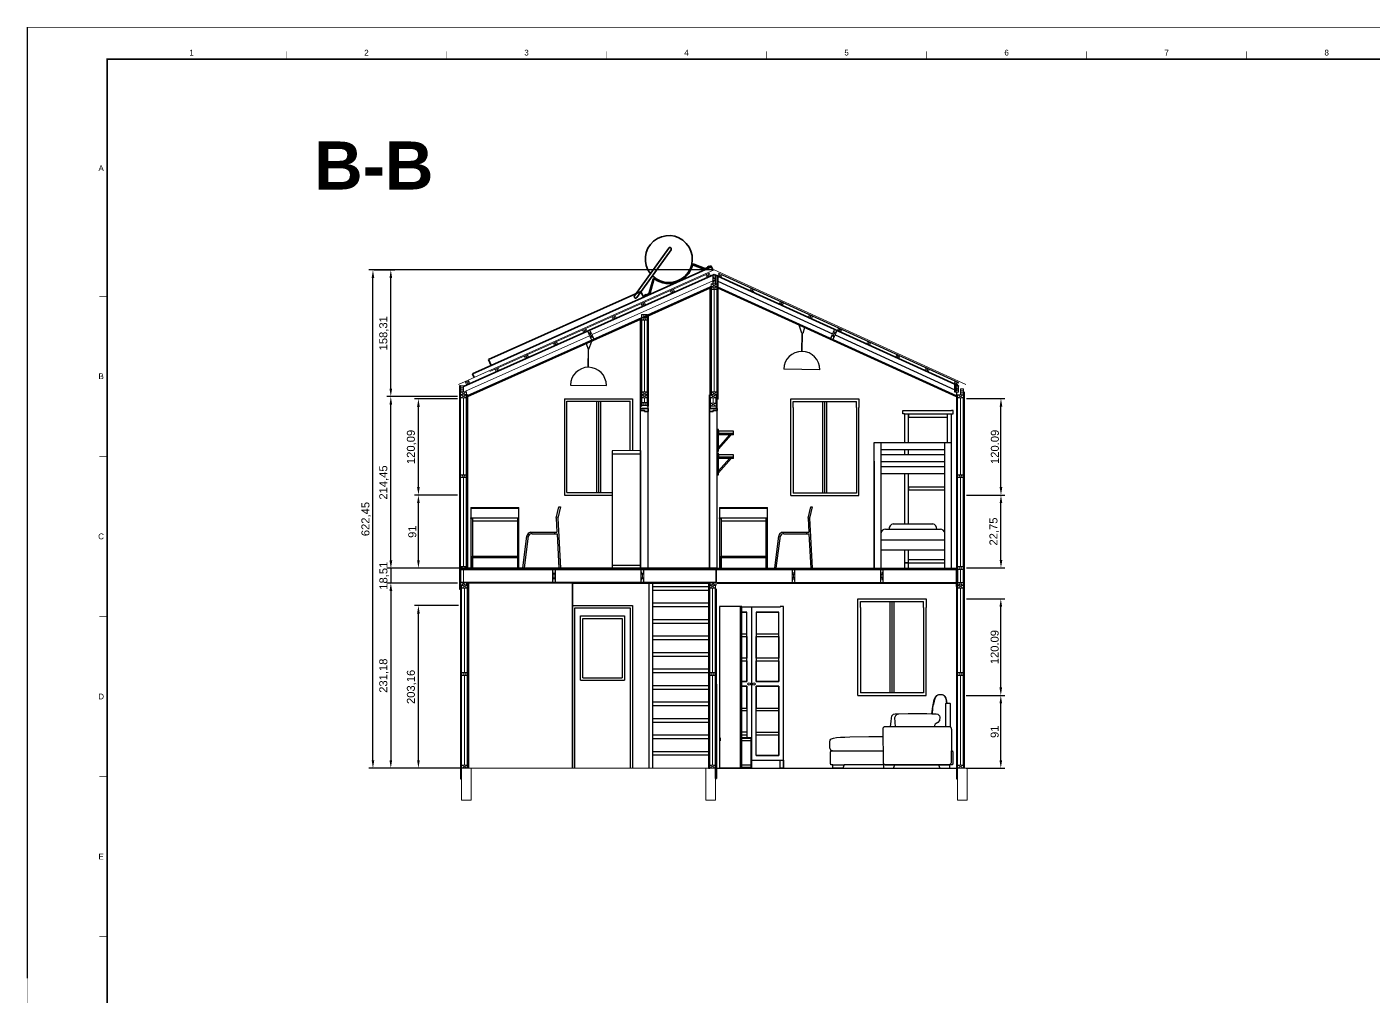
# Paper-space layout 'A000' of a CAD drawing. Header units: millimetres. Extents: x 0 to 841, y 0 to 594.
# Drawn here: x -0.1 to 420.5, y 291.5 to 594.1 of the extents above; entities that cross this region are included whole.
import ezdxf
from ezdxf.enums import TextEntityAlignment as Align

# ---------------------------------------------------------------- set-up
doc = ezdxf.new("R2010")
doc.units = ezdxf.units.MM
doc.header["$MEASUREMENT"] = 0
doc.layers.get('DEFPOINTS').update_dxf_attribs({"color": 210})
for name, color, linetype, lineweight in [('A-ANNO-SYMB', 3, 'Continuous', 18), ('A-DETL-MCUT', 4, 'Continuous', 25), ('A-ELEV-IDEN', 3, 'Continuous', 18), ('A-ELEV-MBE1', 7, 'Continuous', 35), ('A-ELEV-MBE2', 4, 'Continuous', 25), ('A-SECT-MCUT', 7, 'Continuous', 35), ('A-WALL-PATT', 8, 'Continuous', 18), ('A-WALL-STUD', 3, 'Continuous', 18)]:
    doc.layers.add(name, color=color, linetype=linetype, lineweight=lineweight)
doc.layers.add('ANG010029 Angely Ludres Meridienne Object by Polantis 2012-T1', color=7, linetype='Continuous', true_color=0xf0dfcc)
doc.layers.add('ANG010029 Angely Ludres Meridienne Object by Polantis 2012-T2', color=7, linetype='Continuous', true_color=0x3b2222)
doc.layers.add('G-ANNO-NPLT', color=210, linetype='Continuous', plot=False)
doc.layers.add('G-ANNO-TEXT', color=3, linetype='Continuous')
doc.layers.add('G-ANNO-TTLB', color=3, linetype='Continuous')
doc.styles.add('ARIAL', font='arial.ttf')
doc.styles.add('ARIAL-BOLD', font='arialbd.ttf')
doc.styles.get("Standard").update_dxf_attribs({"font": 'arial.ttf'})
doc.dimstyles.new('ISO-25', dxfattribs={"dimtxt": 2.5, "dimasz": 2.5, "dimexe": 1.25, "dimexo": 0.625, "dimtad": 1, "dimtxsty": 'Standard', "dimcen": 2.5, "dimadec": 0, "dimazin": 0, "dimtfac": 1, "dimtmove": 0, "dimatfit": 3, "dimfxl": 1, "dimarcsym": 0})

# ---------------------------------------------------------------- blocks, each defined once
blk = doc.blocks.new('A1_GRID_LAYOUT')
at = {"layer": 'G-ANNO-NPLT', "const_width": 0.18}
for points in [[(841, 594), (0, 594)], [(0, 0), (0, 594)]]:
    blk.add_lwpolyline(points, dxfattribs=at)
at = {"layer": 'G-ANNO-TTLB', "const_width": 0.18, "flags": 128}
for points in [[(81, 586.5), (81, 584)], [(131, 586.5), (131, 584)], [(181, 586.5), (181, 584)], [(231, 586.5), (231, 584)], [(281, 586.5), (281, 584)], [(331, 586.5), (331, 584)], [(381, 586.5), (381, 584)], [(0, 578.5), (0, 576)], [(25, 510), (22.5, 510)], [(25, 460), (22.5, 460)], [(25, 410), (22.5, 410)], [(25, 360), (22.5, 360)], [(25, 310), (22.5, 310)]]:
    blk.add_lwpolyline(points, dxfattribs=at)
at = {"layer": 'G-ANNO-TTLB', "const_width": 0.5, "flags": 128}
blk.add_lwpolyline([(25, 584), (25, 10), (831, 10), (831, 584)], close=True, dxfattribs=at)
at = {"layer": 'G-ANNO-TEXT', "style": 'ARIAL'}
for s, p in [('1', (51.35, 586.07)), ('2', (106, 586.07)), ('3', (156, 586.07)), ('4', (206, 586.07)), ('5', (256, 586.07)), ('6', (306, 586.07)), ('7', (356, 586.07)), ('8', (406, 586.07)), ('A', (23.09, 549.98)), ('B', (23.09, 485)), ('C', (23.09, 435)), ('D', (23.09, 385)), ('E', (23.09, 335))]:
    blk.add_text(s, height=1.8, dxfattribs=at).set_placement(p, align=Align.MIDDLE_CENTER)
blk = doc.blocks.new('*D109')
at = {"color": 0, "lineweight": -2, "transparency": 16777216}
for p, q in [((214, 518.21), (106.77, 518.21)), ((108.02, 365.1), (108.02, 515.71)), ((137.25, 362.6), (106.77, 362.6))]:
    blk.add_line(p, q, dxfattribs=at)
at = {"color": 0, "transparency": 16777216}
for points in [[(107.61, 515.71), (108.44, 515.71), (108.02, 518.21)], [(107.61, 365.1), (108.44, 365.1), (108.02, 362.6)]]:
    blk.add_solid(points, dxfattribs=at)
at = {"layer": 'DEFPOINTS', "color": 0, "transparency": 16777216}
for p in [(108.02, 518.21), (214.62, 518.21), (137.87, 362.6)]:
    blk.add_point(p, dxfattribs=at)
at = {"color": 0, "transparency": 16777216, "insert": (105.9, 440.41), "char_height": 2.5, "attachment_point": 5, "rotation": 90}
blk.add_mtext('622,45', dxfattribs=at)
blk = doc.blocks.new('*D88')
at = {"color": 0, "lineweight": -2, "transparency": 16777216}
for p, q in [((113.64, 427.53), (113.64, 430.03)), ((134.47, 425.03), (112.39, 425.03)), ((113.64, 425.03), (113.64, 420.4)), ((134.47, 420.4), (112.39, 420.4)), ((113.64, 417.9), (113.64, 415.4))]:
    blk.add_line(p, q, dxfattribs=at)
at = {"color": 0, "transparency": 16777216}
for points in [[(113.23, 427.53), (114.06, 427.53), (113.64, 425.03)], [(113.23, 417.9), (114.06, 417.9), (113.64, 420.4)]]:
    blk.add_solid(points, dxfattribs=at)
at = {"layer": 'DEFPOINTS', "color": 0, "transparency": 16777216}
for p in [(135.1, 425.03), (113.64, 420.4), (135.1, 420.4)]:
    blk.add_point(p, dxfattribs=at)
at = {"color": 0, "transparency": 16777216, "insert": (111.52, 422.71), "char_height": 2.5, "attachment_point": 5, "rotation": 90}
blk.add_mtext('18,51', dxfattribs=at)
blk = doc.blocks.new('*D89')
at = {"color": 0, "lineweight": -2, "transparency": 16777216}
for p, q in [((134.47, 420.4), (112.35, 420.4)), ((113.6, 417.9), (113.6, 365.1)), ((137.25, 362.6), (112.35, 362.6))]:
    blk.add_line(p, q, dxfattribs=at)
at = {"color": 0, "transparency": 16777216}
for points in [[(113.19, 417.9), (114.02, 417.9), (113.6, 420.4)], [(113.19, 365.1), (114.02, 365.1), (113.6, 362.6)]]:
    blk.add_solid(points, dxfattribs=at)
at = {"layer": 'DEFPOINTS', "color": 0, "transparency": 16777216}
for p in [(135.1, 420.4), (113.6, 362.6), (137.87, 362.6)]:
    blk.add_point(p, dxfattribs=at)
at = {"color": 0, "transparency": 16777216, "insert": (111.48, 391.5), "char_height": 2.5, "attachment_point": 5, "rotation": 90}
blk.add_mtext('231,18', dxfattribs=at)
blk = doc.blocks.new('*D90')
at = {"color": 0, "lineweight": -2, "transparency": 16777216}
for p, q in [((134.47, 478.64), (112.35, 478.64)), ((113.6, 427.53), (113.6, 476.14)), ((134.47, 425.03), (112.35, 425.03))]:
    blk.add_line(p, q, dxfattribs=at)
at = {"color": 0, "transparency": 16777216}
for points in [[(113.19, 476.14), (114.02, 476.14), (113.6, 478.64)], [(113.19, 427.53), (114.02, 427.53), (113.6, 425.03)]]:
    blk.add_solid(points, dxfattribs=at)
at = {"layer": 'DEFPOINTS', "color": 0, "transparency": 16777216}
for p in [(113.6, 478.64), (135.1, 478.64), (135.1, 425.03)]:
    blk.add_point(p, dxfattribs=at)
at = {"color": 0, "transparency": 16777216, "insert": (111.48, 451.83), "char_height": 2.5, "attachment_point": 5, "rotation": 90}
blk.add_mtext('214,45', dxfattribs=at)
blk = doc.blocks.new('*D91')
at = {"color": 0, "lineweight": -2, "transparency": 16777216}
for p, q in [((108.34, 518.21), (114.85, 518.21)), ((113.6, 481.14), (113.6, 515.71)), ((134.47, 478.64), (112.35, 478.64))]:
    blk.add_line(p, q, dxfattribs=at)
at = {"color": 0, "transparency": 16777216}
for points in [[(113.19, 515.71), (114.02, 515.71), (113.6, 518.21)], [(113.19, 481.14), (114.02, 481.14), (113.6, 478.64)]]:
    blk.add_solid(points, dxfattribs=at)
at = {"layer": 'DEFPOINTS', "color": 0, "transparency": 16777216}
for p in [(107.71, 518.21), (113.6, 518.21), (135.1, 478.64)]:
    blk.add_point(p, dxfattribs=at)
at = {"color": 0, "transparency": 16777216, "insert": (111.48, 498.43), "char_height": 2.5, "attachment_point": 5, "rotation": 90}
blk.add_mtext('158,31', dxfattribs=at)
blk = doc.blocks.new('*D110')
at = {"color": 0, "lineweight": -2, "transparency": 16777216}
for p, q in [((134.77, 413.39), (120.98, 413.39)), ((122.23, 365.1), (122.23, 410.89)), ((137.25, 362.6), (120.98, 362.6))]:
    blk.add_line(p, q, dxfattribs=at)
at = {"color": 0, "transparency": 16777216}
for points in [[(121.81, 410.89), (122.64, 410.89), (122.23, 413.39)], [(121.81, 365.1), (122.64, 365.1), (122.23, 362.6)]]:
    blk.add_solid(points, dxfattribs=at)
at = {"layer": 'DEFPOINTS', "color": 0, "transparency": 16777216}
for p in [(122.23, 413.39), (135.4, 413.39), (137.87, 362.6)]:
    blk.add_point(p, dxfattribs=at)
at = {"color": 0, "transparency": 16777216, "insert": (120.1, 388), "char_height": 2.5, "attachment_point": 5, "rotation": 90}
blk.add_mtext('203,16', dxfattribs=at)
blk = doc.blocks.new('*D92')
at = {"color": 0, "lineweight": -2, "transparency": 16777216}
for p, q in [((134.47, 477.94), (120.98, 477.94)), ((122.23, 450.42), (122.23, 475.44)), ((134.47, 447.92), (120.98, 447.92))]:
    blk.add_line(p, q, dxfattribs=at)
at = {"color": 0, "transparency": 16777216}
for points in [[(121.81, 475.44), (122.64, 475.44), (122.23, 477.94)], [(121.81, 450.42), (122.64, 450.42), (122.23, 447.92)]]:
    blk.add_solid(points, dxfattribs=at)
at = {"layer": 'DEFPOINTS', "color": 0, "transparency": 16777216}
for p in [(122.23, 477.94), (135.1, 477.94), (135.1, 447.92)]:
    blk.add_point(p, dxfattribs=at)
at = {"color": 0, "transparency": 16777216, "insert": (120.1, 462.93), "char_height": 2.5, "attachment_point": 5, "rotation": 90}
blk.add_mtext('120,09', dxfattribs=at)
blk = doc.blocks.new('*D93')
at = {"color": 0, "lineweight": -2, "transparency": 16777216}
for p, q in [((134.47, 447.92), (120.98, 447.92)), ((122.23, 427.53), (122.23, 445.42)), ((136.95, 425.03), (120.98, 425.03))]:
    blk.add_line(p, q, dxfattribs=at)
at = {"color": 0, "transparency": 16777216}
for points in [[(121.81, 445.42), (122.64, 445.42), (122.23, 447.92)], [(121.81, 427.53), (122.64, 427.53), (122.23, 425.03)]]:
    blk.add_solid(points, dxfattribs=at)
at = {"layer": 'DEFPOINTS', "color": 0, "transparency": 16777216}
for p in [(122.23, 447.92), (135.1, 447.92), (137.57, 425.03)]:
    blk.add_point(p, dxfattribs=at)
at = {"color": 0, "transparency": 16777216, "insert": (120.32, 436.47), "char_height": 2.5, "attachment_point": 5, "rotation": 90}
blk.add_mtext('91', dxfattribs=at)
blk = doc.blocks.new('*D94')
at = {"color": 0, "lineweight": -2, "transparency": 16777216}
for p, q in [((293.38, 385.35), (305.44, 385.35)), ((304.19, 365.1), (304.19, 382.85)), ((293.38, 362.6), (305.44, 362.6))]:
    blk.add_line(p, q, dxfattribs=at)
at = {"color": 0, "transparency": 16777216}
for points in [[(303.77, 382.85), (304.6, 382.85), (304.19, 385.35)], [(303.77, 365.1), (304.6, 365.1), (304.19, 362.6)]]:
    blk.add_solid(points, dxfattribs=at)
at = {"layer": 'DEFPOINTS', "color": 0, "transparency": 16777216}
for p in [(292.76, 385.35), (304.19, 385.35), (292.76, 362.6)]:
    blk.add_point(p, dxfattribs=at)
at = {"color": 0, "transparency": 16777216, "insert": (302.28, 373.98), "char_height": 2.5, "attachment_point": 5, "rotation": 90}
blk.add_mtext('91', dxfattribs=at)
blk = doc.blocks.new('*D95')
at = {"color": 0, "lineweight": -2, "transparency": 16777216}
for p, q in [((293.44, 415.5), (305.44, 415.5)), ((304.19, 387.85), (304.19, 413)), ((293.38, 385.35), (305.44, 385.35))]:
    blk.add_line(p, q, dxfattribs=at)
at = {"color": 0, "transparency": 16777216}
for points in [[(303.77, 413), (304.6, 413), (304.19, 415.5)], [(303.77, 387.85), (304.6, 387.85), (304.19, 385.35)]]:
    blk.add_solid(points, dxfattribs=at)
at = {"layer": 'DEFPOINTS', "color": 0, "transparency": 16777216}
for p in [(292.82, 415.5), (304.19, 415.5), (292.76, 385.35)]:
    blk.add_point(p, dxfattribs=at)
at = {"color": 0, "transparency": 16777216, "insert": (302.28, 400.42), "char_height": 2.5, "attachment_point": 5, "rotation": 90}
blk.add_mtext('120.09', dxfattribs=at)
blk = doc.blocks.new('*D96')
at = {"color": 0, "lineweight": -2, "transparency": 16777216}
for p, q in [((293.44, 447.88), (305.49, 447.88)), ((304.24, 427.63), (304.24, 445.38)), ((293.44, 425.13), (305.49, 425.13))]:
    blk.add_line(p, q, dxfattribs=at)
at = {"color": 0, "transparency": 16777216}
for points in [[(303.83, 445.38), (304.66, 445.38), (304.24, 447.88)], [(303.83, 427.63), (304.66, 427.63), (304.24, 425.13)]]:
    blk.add_solid(points, dxfattribs=at)
at = {"layer": 'DEFPOINTS', "color": 0, "transparency": 16777216}
for p in [(292.82, 447.88), (304.24, 447.88), (292.82, 425.13)]:
    blk.add_point(p, dxfattribs=at)
at = {"color": 0, "transparency": 16777216, "insert": (302.12, 436.51), "char_height": 2.5, "attachment_point": 5, "rotation": 90}
blk.add_mtext('22,75', dxfattribs=at)
blk = doc.blocks.new('*D97')
at = {"color": 0, "lineweight": -2, "transparency": 16777216}
for p, q in [((293.5, 478.03), (305.49, 478.03)), ((304.24, 450.38), (304.24, 475.53)), ((293.44, 447.88), (305.49, 447.88))]:
    blk.add_line(p, q, dxfattribs=at)
at = {"color": 0, "transparency": 16777216}
for points in [[(303.83, 475.53), (304.66, 475.53), (304.24, 478.03)], [(303.83, 450.38), (304.66, 450.38), (304.24, 447.88)]]:
    blk.add_solid(points, dxfattribs=at)
at = {"layer": 'DEFPOINTS', "color": 0, "transparency": 16777216}
for p in [(292.87, 478.03), (304.24, 478.03), (292.82, 447.88)]:
    blk.add_point(p, dxfattribs=at)
at = {"color": 0, "transparency": 16777216, "insert": (302.34, 462.95), "char_height": 2.5, "attachment_point": 5, "rotation": 90}
blk.add_mtext('120.09', dxfattribs=at)

psp = doc.layouts.new('A000')

# ---------------------------------------------------------------- linework, layer by layer
for p, q in [((0, 594), (0, 297)), ((242.047, 498.409), (241.222, 500.987)), ((242.043, 492.758), (242.138, 498.408)), ((242.176, 498.407), (242.047, 498.409)), ((242.047, 498.409), (242.176, 498.407)), ((242.118, 492.756), (242.213, 498.407)), ((242.176, 498.407), (242.305, 498.405)), ((242.9, 500.187), (242.305, 498.405)), ((174.683, 495.243), (175.24, 493.449)), ((175.37, 493.448), (175.24, 493.449)), ((175.311, 487.797), (175.332, 493.448)), ((175.37, 493.448), (175.499, 493.448)), ((175.499, 493.448), (175.37, 493.448)), ((175.386, 487.797), (175.407, 493.448)), ((175.499, 493.448), (176.377, 496.008)), ((247.609, 487.038), (236.36, 487.228)), ((169.703, 482.193), (180.953, 482.152)), ((213.432, 475.689), (213.432, 478.291)), ((213.432, 478.291), (213.432, 474.892)), ((215.308, 476.59), (215.308, 478.291)), ((215.308, 478.291), (215.308, 474.892)), ((273.584, 473.246), (273.584, 474.275)), ((273.584, 474.275), (288.834, 474.275)), ((274.084, 473.246), (273.584, 473.246)), ((274.084, 473.246), (274.084, 464.275)), ((274.084, 473.246), (288.834, 473.246)), ((275.334, 464.275), (275.334, 473.246)), ((275.334, 473.246), (275.334, 472.246)), ((275.334, 472.246), (287.584, 472.246)), ((287.584, 464.275), (287.584, 473.246)), ((289.334, 474.275), (288.834, 474.275)), ((288.834, 425.025), (288.834, 473.246)), ((288.834, 473.246), (289.334, 473.246)), ((289.334, 473.246), (289.334, 474.275)), ((215.934, 468.365), (215.559, 468.365)), ((215.559, 468.365), (215.559, 462.99)), ((215.934, 467.865), (215.934, 468.365)), ((220.684, 467.865), (215.934, 467.865)), ((215.934, 467.865), (215.934, 467.24)), ((215.934, 467.24), (220.684, 467.24)), ((215.934, 462.99), (215.934, 467.24)), ((215.559, 461.629), (215.559, 462.99)), ((220.684, 466.74), (215.934, 466.74)), ((219.934, 466.74), (215.934, 462.259)), ((219.449, 466.74), (215.934, 462.802)), ((215.934, 461.629), (215.934, 462.99)), ((264.584, 425.025), (264.584, 464.275)), ((264.584, 464.275), (288.834, 464.275)), ((266.761, 425.025), (266.761, 464.275)), ((286.713, 425.025), (286.713, 464.275)), ((288.834, 425.025), (288.834, 464.275)), ((191.665, 461.775), (182.737, 461.728)), ((182.737, 461.728), (182.737, 425.025)), ((182.737, 460.775), (191.665, 460.775)), ((191.665, 461.775), (191.665, 425.025)), ((215.559, 461.629), (215.934, 461.629)), ((215.934, 460.984), (215.559, 460.984)), ((215.559, 460.984), (215.559, 455.609)), ((215.934, 460.484), (215.934, 460.984)), ((220.684, 460.484), (215.934, 460.484)), ((215.934, 460.484), (215.934, 459.859)), ((215.934, 459.859), (220.684, 459.859)), ((215.934, 455.609), (215.934, 459.859)), ((220.684, 459.359), (215.934, 459.359)), ((219.934, 459.359), (215.934, 454.877)), ((219.449, 459.359), (215.934, 455.421)), ((264.584, 458.516), (264.584, 425.025)), ((266.761, 462.098), (286.713, 462.098)), ((266.761, 460.525), (286.713, 460.525)), ((274.084, 462.098), (274.084, 460.525)), ((275.334, 460.525), (275.334, 462.098)), ((215.559, 454.248), (215.559, 455.609)), ((215.559, 454.248), (215.934, 454.248)), ((215.934, 454.248), (215.934, 455.609)), ((266.761, 458.348), (286.713, 458.348)), ((266.761, 456.775), (286.713, 456.775)), ((266.761, 454.598), (286.713, 454.598)), ((274.084, 454.598), (274.084, 438.936)), ((275.334, 438.936), (275.334, 454.598)), ((275.334, 450.511), (286.713, 450.511)), ((275.334, 450.511), (275.334, 449.511)), ((275.334, 449.511), (286.713, 449.511)), ((138.64, 444.025), (153.64, 444.025)), ((138.64, 444.025), (138.64, 425.025)), ((138.64, 444.025), (138.64, 443.775)), ((138.64, 443.775), (153.64, 443.775)), ((140.996, 443.775), (140.996, 444.025)), ((153.64, 425.025), (153.64, 444.025)), ((165.273, 440.677), (166.098, 444.275)), ((166.605, 444.275), (165.766, 440.684)), ((166.098, 444.275), (166.605, 444.275)), ((216.275, 444.025), (231.275, 444.025)), ((216.275, 444.025), (216.275, 425.025)), ((216.275, 444.025), (216.275, 443.775)), ((216.275, 443.775), (231.275, 443.775)), ((218.631, 443.775), (218.631, 444.025)), ((231.275, 425.025), (231.275, 444.025)), ((243.966, 440.677), (244.791, 444.275)), ((245.297, 444.275), (244.459, 440.684)), ((244.791, 444.275), (245.297, 444.275)), ((138.64, 440.583), (138.64, 440.833)), ((138.64, 440.833), (153.64, 440.833)), ((138.64, 440.583), (139.14, 440.583)), ((139.14, 440.583), (139.14, 425.025)), ((139.14, 440.583), (139.14, 439.833)), ((139.14, 439.833), (153.14, 439.833)), ((153.64, 440.583), (153.14, 440.583)), ((153.14, 440.583), (153.14, 425.025)), ((165.273, 440.677), (165.5, 436.275)), ((165.375, 441.119), (165.845, 441.019)), ((165.766, 440.684), (166.605, 425.025)), ((216.275, 440.583), (216.275, 440.833)), ((216.275, 440.833), (231.275, 440.833)), ((216.275, 440.583), (216.775, 440.583)), ((216.775, 440.583), (216.775, 425.025)), ((216.775, 440.583), (216.775, 439.833)), ((216.775, 439.833), (230.775, 439.833)), ((231.275, 440.583), (230.775, 440.583)), ((230.775, 440.583), (230.775, 425.025)), ((243.966, 440.677), (244.193, 436.275)), ((244.067, 441.119), (244.537, 441.019)), ((244.459, 440.684), (245.297, 425.025)), ((270.511, 438.936), (282.963, 438.936)), ((154.855, 425.025), (156.134, 435.147)), ((155.355, 425.025), (156.66, 435.147)), ((156.109, 434.947), (156.627, 434.888)), ((157.21, 436.275), (165.5, 436.275)), ((157.744, 435.775), (165.527, 435.775)), ((164.725, 436.275), (164.761, 435.775)), ((165.527, 435.775), (166.101, 425.025)), ((233.547, 425.025), (234.827, 435.147)), ((234.047, 425.025), (235.353, 435.147)), ((234.802, 434.947), (235.319, 434.888)), ((235.903, 436.275), (244.193, 436.275)), ((236.437, 435.775), (244.22, 435.775)), ((243.417, 436.275), (243.453, 435.775)), ((244.22, 435.775), (244.794, 425.025)), ((266.761, 433.886), (286.713, 433.886)), ((268.159, 437.245), (285.324, 437.245)), ((266.761, 430.785), (286.713, 430.785)), ((274.084, 430.785), (274.084, 425.025)), ((275.334, 426.775), (275.334, 430.785)), ((138.64, 425.025), (139.14, 425.025)), ((139.14, 425.025), (139.14, 428.775)), ((139.14, 428.775), (153.14, 428.775)), ((153.14, 428.275), (139.14, 428.275)), ((153.14, 428.775), (153.14, 428.275)), ((153.14, 425.025), (153.64, 425.025)), ((154.855, 425.025), (155.355, 425.025)), ((166.101, 425.025), (166.605, 425.025)), ((182.737, 426.025), (191.665, 426.025)), ((182.737, 425.025), (183.737, 425.025)), ((183.737, 425.025), (190.665, 425.025)), ((191.665, 425.025), (190.665, 425.025)), ((216.275, 425.025), (216.775, 425.025)), ((216.775, 425.025), (216.775, 428.775)), ((216.775, 428.775), (230.775, 428.775)), ((230.775, 428.275), (216.775, 428.275)), ((230.775, 428.775), (230.775, 428.275)), ((230.775, 425.025), (231.275, 425.025)), ((233.547, 425.025), (234.047, 425.025)), ((244.794, 425.025), (245.297, 425.025)), ((264.584, 425.025), (266.761, 425.025)), ((275.334, 426.775), (274.084, 426.775)), ((274.084, 426.775), (286.713, 426.775)), ((274.084, 425.025), (275.334, 425.025)), ((275.062, 425.025), (289.812, 425.025)), ((275.334, 426.775), (275.334, 427.775)), ((275.334, 427.775), (286.713, 427.775)), ((275.334, 425.025), (275.334, 426.775)), ((286.713, 425.025), (288.834, 425.025)), ((288.562, 425.025), (289.812, 425.025)), ((288.834, 425.025), (288.834, 426.775)), ((223.289, 411.352), (224.789, 411.352)), ((227.798, 411.352), (234.798, 411.352)), ((223.289, 388.227), (224.789, 388.227)), ((227.799, 388.188), (234.799, 388.188)), ((234.799, 366.597), (234.789, 386.352)), ((216.289, 372.102), (216.289, 362.602)), ((216.289, 372.102), (216.539, 372.102)), ((216.539, 372.102), (216.539, 371.102)), ((223.289, 372.102), (226.289, 372.102)), ((226.289, 372.102), (223.289, 372.102)), ((226.039, 371.852), (223.289, 371.852)), ((226.039, 371.102), (223.289, 371.102)), ((226.289, 372.102), (226.039, 372.102)), ((226.039, 372.102), (226.039, 362.602)), ((226.289, 372.102), (226.289, 362.602)), ((226.289, 372.102), (226.289, 371.852)), ((226.289, 372.102), (226.289, 367.352)), ((226.289, 371.852), (226.289, 371.102)), ((226.289, 362.602), (216.289, 362.602)), ((226.039, 363.602), (223.289, 363.602)), ((226.039, 362.852), (223.289, 362.852))]:
    psp.add_line(p, q)
at = {"color": 0}
for p, q in [((215.81, 514.702), (251.595, 498.28)), ((217.147, 516.726), (290.986, 483.106)), ((252.414, 497.904), (289.791, 480.751)), ((292.77, 480.143), (292.77, 362.602)), ((238.6, 475.201), (238.6, 477.92)), ((238.6, 477.92), (259.866, 477.92)), ((239.35, 475.201), (239.35, 477.138)), ((239.35, 477.138), (259.116, 477.138)), ((248.607, 475.201), (248.607, 477.138)), ((249.233, 475.201), (249.233, 477.138)), ((249.858, 475.201), (249.858, 477.138)), ((259.116, 475.201), (259.116, 477.138)), ((259.866, 477.92), (259.866, 475.201)), ((220.684, 466.74), (220.684, 467.865)), ((220.684, 459.359), (220.684, 460.484)), ((238.6, 447.775), (259.866, 447.775)), ((215.559, 425.025), (289.227, 425.025)), ((289.227, 425.025), (289.227, 425.025)), ((289.227, 425.025), (290.366, 425.025)), ((215.559, 420.647), (290.366, 420.647)), ((170.324, 420.396), (137.874, 420.396)), ((215.559, 420.396), (290.366, 420.396)), ((223.289, 413.102), (216.289, 413.102)), ((216.289, 413.102), (216.289, 362.602)), ((223.289, 413.102), (222.789, 413.102)), ((222.789, 413.102), (222.789, 362.602)), ((223.289, 362.602), (223.289, 413.102)), ((259.567, 412.778), (259.567, 415.497)), ((259.567, 415.497), (280.833, 415.497)), ((260.317, 412.778), (260.317, 414.715)), ((260.317, 414.715), (280.083, 414.715)), ((269.575, 412.778), (269.575, 414.715)), ((270.2, 412.778), (270.2, 414.715)), ((270.825, 412.778), (270.825, 414.715)), ((280.083, 412.778), (280.083, 414.715)), ((280.833, 415.497), (280.833, 412.778)), ((259.567, 385.352), (280.833, 385.352)), ((216.289, 362.602), (223.289, 362.602))]:
    psp.add_line(p, q, dxfattribs=at)
for points in [[(216.289, 362.602), (236.289, 362.602), (236.289, 413.102), (235.289, 413.102), (235.289, 412.852), (223.289, 412.852)], [(226.289, 412.852), (226.289, 365.102)], [(223.289, 404.519), (224.789, 404.519), (224.789, 411.352), (223.289, 411.352)], [(223.289, 389.727), (224.789, 389.727), (224.789, 411.352)], [(227.789, 411.352), (227.789, 389.727), (234.789, 389.727), (234.789, 411.352)], [(227.789, 411.352), (234.789, 411.352)], [(227.798, 411.352), (227.798, 404.519), (234.798, 404.519), (234.798, 411.352), (227.798, 411.352)], [(223.289, 403.769), (224.789, 403.769), (224.789, 396.935), (223.289, 396.935)], [(227.798, 403.769), (234.798, 403.769), (234.798, 396.935), (227.798, 396.935), (227.798, 403.769)], [(227.798, 396.935), (227.798, 403.769)], [(223.289, 396.185), (224.789, 396.185), (224.789, 389.727), (223.289, 389.727)], [(227.798, 396.185), (234.798, 396.185), (234.798, 389.727), (227.798, 389.727), (227.798, 396.185)], [(223.289, 388.227), (224.789, 388.227)], [(223.289, 381.393), (224.789, 381.393), (224.789, 388.227), (223.289, 388.227)], [(224.789, 388.227), (224.789, 372.102)], [(227.789, 366.602), (227.789, 388.227), (234.789, 388.227), (234.799, 366.597)], [(227.799, 388.188), (227.799, 381.355), (234.799, 381.355), (234.799, 388.188), (227.799, 388.188)], [(223.289, 380.643), (224.789, 380.643), (224.789, 373.81), (223.289, 373.81)], [(227.799, 380.605), (234.799, 380.605), (234.799, 373.772), (227.799, 373.772), (227.799, 380.605)], [(227.799, 373.772), (227.799, 380.605)], [(223.289, 373.06), (224.789, 373.06), (224.789, 372.102)], [(227.789, 373.056), (234.799, 373.056), (234.799, 366.597), (227.799, 366.597), (227.789, 373.056)], [(227.789, 366.602), (234.799, 366.597)], [(226.039, 365.102), (236.289, 365.102)], [(236.289, 362.602), (235.289, 362.602), (235.289, 365.102), (236.289, 365.102), (236.289, 362.602)]]:
    psp.add_lwpolyline(points)
for centre in [(225.565, 388.92), (227.035, 388.92)]:
    psp.add_circle(centre, 0.375)
for centre, radius, start, end in [((241.985, 487.133), 5.625, 359.02778, 179.02778), ((175.328, 482.172), 5.625, 359.78822, 179.78822), ((271.029, 437.245), 1.768, 107.03574, 180), ((282.507, 437.292), 1.706, 358.44024, 74.52402), ((157.508, 434.914), 1.393, 102.35216, 170.35434), ((157.592, 434.787), 0.999, 81.27691, 158.88258), ((236.201, 434.914), 1.393, 102.35216, 170.35434), ((236.285, 434.787), 0.999, 81.27691, 158.88258), ((268.12, 435.871), 1.375, 88.36472, 171.31331), ((285.277, 435.779), 1.467, 11.78434, 88.16899)]:
    psp.add_arc(centre, radius, start, end)
at = {"layer": 'A-ANNO-SYMB', "color": 0}
for p, q in [((212.056, 362.602), (137.323, 362.602)), ((215.058, 362.602), (212.056, 362.602)), ((212.056, 362.602), (212.056, 352.594)), ((215.058, 352.594), (215.058, 362.602)), ((212.056, 352.594), (215.058, 352.594))]:
    psp.add_line(p, q, dxfattribs=at)
for points in [[(134.77, 482.458), (214.621, 518.193)], [(293.24, 482.413), (214.622, 518.215)]]:
    psp.add_lwpolyline(points, dxfattribs=at)
for points in [[(138.699, 362.602), (135.697, 362.602), (135.697, 352.594), (138.699, 352.594)], [(293.669, 362.602), (290.667, 362.602), (290.667, 352.594), (293.669, 352.594)]]:
    psp.add_lwpolyline(points, close=True, dxfattribs=at)
at = {"layer": 'A-DETL-MCUT', "color": 0}
psp.add_line((137.574, 479.192), (137.273, 479.192), dxfattribs=at)
for points in [[(135.397, 481.969), (135.097, 481.969), (135.097, 479.192), (135.397, 479.192)], [(289.791, 482.491), (290.091, 482.491), (290.091, 480.017), (289.791, 480.017)], [(290.366, 424.65), (290.666, 424.65), (290.666, 419.396), (290.366, 419.396)]]:
    psp.add_lwpolyline(points, close=True, dxfattribs=at)
for points in [[(290.366, 480.017), (290.366, 424.65), (290.666, 424.65), (290.666, 479.192)], [(135.097, 479.192), (135.097, 418.495), (135.397, 418.495), (135.397, 479.192)], [(137.574, 479.192), (137.574, 424.65), (137.273, 424.65), (137.273, 479.192)], [(137.874, 420.647), (137.874, 362.602), (137.574, 362.602), (137.574, 420.647)], [(135.397, 418.495), (135.397, 359.249), (135.697, 359.249), (135.697, 418.845)], [(290.365, 419.396), (290.365, 359.249), (290.666, 359.249), (290.666, 419.396)]]:
    psp.add_lwpolyline(points, dxfattribs=at)
at = {"layer": 'A-ELEV-IDEN', "color": 0}
psp.add_lwpolyline([(213.092, 517.171), (144.58, 486.515)], dxfattribs=at)
at = {"layer": 'A-ELEV-MBE1', "color": 0}
for p, q in [((200.432, 525.02), (189.757, 510.101)), ((201.152, 524.493), (190.479, 509.578)), ((208.135, 519.732), (211.437, 518.471)), ((208.238, 520.002), (211.541, 518.742)), ((213.639, 519.442), (212.11, 518.758)), ((212.69, 519.032), (212.626, 519.175)), ((212.632, 519.193), (212.967, 519.342)), ((212.764, 519.065), (212.7, 519.208)), ((212.91, 519.302), (212.974, 519.159)), ((212.985, 519.336), (213.049, 519.193)), ((213.639, 519.442), (213.757, 519.177)), ((194.337, 511.095), (195.528, 515.287)), ((194.616, 511.016), (195.81, 515.211)), ((193.925, 510.619), (192.414, 509.943)), ((192.414, 509.943), (192.533, 509.679)), ((192.985, 510.213), (192.921, 510.356)), ((192.927, 510.374), (193.262, 510.524)), ((193.059, 510.247), (192.995, 510.39)), ((193.205, 510.484), (193.269, 510.341)), ((193.28, 510.517), (193.344, 510.374)), ((290.992, 481.894), (290.992, 482.059)), ((213.182, 479.192), (213.182, 425.025)), ((215.559, 425.025), (137.574, 425.025)), ((170.324, 420.396), (212.932, 420.396))]:
    psp.add_line(p, q, dxfattribs=at)
for points in [[(139.137, 485.782), (213.757, 519.177)], [(213.757, 519.177), (214.268, 518.036)], [(136.298, 481.767), (214.621, 516.814)], [(290.992, 482.059), (214.621, 516.831)], [(144.121, 490.206), (191.715, 511.506)], [(174.608, 495.483), (213.433, 512.856)], [(191.715, 511.506), (192.533, 509.679)], [(194.042, 503.905), (213.433, 512.582)], [(137.574, 478.638), (191.665, 502.842)], [(191.916, 503.228), (191.916, 475.689), (191.665, 475.689), (191.665, 503.116)], [(194.042, 504.18), (194.042, 475.689), (193.792, 475.689), (193.792, 504.068)], [(137.574, 478.912), (174.608, 495.483)], [(144.121, 490.206), (144.939, 488.379)], [(139.137, 485.782), (139.648, 484.641)], [(191.665, 474.892), (191.665, 474.267), (192.916, 474.267), (192.916, 474.017), (194.042, 474.017), (194.042, 474.892), (191.665, 474.892)], [(215.559, 474.892), (215.559, 474.267), (214.308, 474.267), (214.308, 474.017), (213.182, 474.017), (213.182, 474.892), (215.559, 474.892)], [(135.397, 420.647), (215.308, 420.647), (215.308, 424.65), (135.397, 424.65), (135.397, 420.647)], [(292.544, 424.65), (292.544, 420.647)]]:
    psp.add_lwpolyline(points, dxfattribs=at)
for centre, radius, start, end in [((200.467, 521.595), 7.346, 225.56838, 218.43727), ((200.793, 524.759), 0.446, 323.50184, 144.71841), ((200.467, 521.595), 7.636, 235.35032, 344.88562), ((208.052, 519.515), 0.522, 69.11012, 160.19507), ((208.052, 519.515), 0.232, 69.13934, 157.43176), ((211.806, 519.438), 1.035, 249.11012, 294.11012), ((211.806, 519.438), 0.745, 249.11012, 294.11012), ((212.638, 519.18), 0.0134, 114.11012, 204.11012), ((212.688, 519.203), 0.0134, 24.11012, 114.11012), ((212.702, 519.037), 0.0134, 204.11012, 294.11012), ((212.713, 519.214), 0.0134, 114.11012, 204.11012), ((212.752, 519.06), 0.0134, 294.11012, 24.11012), ((212.776, 519.071), 0.0134, 204.11012, 294.11012), ((212.898, 519.297), 0.0134, 24.11012, 114.11012), ((212.922, 519.308), 0.0134, 114.11012, 204.11012), ((212.973, 519.33), 0.0134, 24.11012, 114.11012), ((212.962, 519.154), 0.0134, 294.11012, 24.11012), ((212.986, 519.165), 0.0134, 204.11012, 294.11012), ((213.037, 519.187), 0.0134, 294.11012, 24.11012), ((196.018, 515.108), 0.522, 59.88941, 159.99153), ((196.018, 515.108), 0.232, 62.30828, 153.62295), ((190.118, 509.84), 0.446, 144.11012, 325.07999), ((192.933, 510.362), 0.0134, 114.11012, 204.11012), ((192.983, 510.384), 0.0134, 24.11012, 114.11012), ((192.997, 510.219), 0.0134, 204.11012, 294.11012), ((193.008, 510.395), 0.0134, 114.11012, 204.11012), ((193.047, 510.241), 0.0134, 294.11012, 24.11012), ((193.072, 510.252), 0.0134, 204.11012, 294.11012), ((193.193, 510.478), 0.0134, 24.11012, 114.11012), ((193.217, 510.489), 0.0134, 114.11012, 204.11012), ((193.268, 510.512), 0.0134, 24.11012, 114.11012), ((193.257, 510.335), 0.0134, 294.11012, 24.11012), ((193.281, 510.346), 0.0134, 204.11012, 294.11012), ((193.332, 510.369), 0.0134, 294.11012, 24.11012), ((193.621, 511.299), 0.745, 294.11012, 344.11012), ((193.621, 511.299), 1.035, 294.11012, 344.11012)]:
    psp.add_arc(centre, radius, start, end, dxfattribs=at)
at = {"layer": 'A-ELEV-MBE2', "color": 0}
for p, q in [((167.897, 477.941), (167.897, 447.918)), ((167.897, 477.941), (189.164, 477.941)), ((168.648, 477.19), (188.413, 477.19)), ((168.648, 448.668), (168.648, 477.19)), ((177.905, 477.19), (177.905, 448.668)), ((178.53, 477.19), (178.53, 448.668)), ((179.156, 477.19), (179.156, 448.668)), ((188.413, 461.758), (188.413, 477.19)), ((189.164, 477.941), (189.164, 461.762)), ((191.665, 425.025), (191.665, 475.689)), ((194.042, 425.025), (194.042, 475.689)), ((215.559, 425.025), (215.559, 477.941)), ((292.544, 425.55), (292.544, 478.291)), ((191.665, 425.025), (191.665, 474.892)), ((194.042, 425.025), (194.042, 474.892)), ((213.182, 425.025), (213.182, 474.892)), ((238.6, 447.775), (238.6, 475.201)), ((239.35, 475.201), (239.35, 448.526)), ((248.607, 448.526), (248.607, 475.201)), ((249.233, 448.526), (249.233, 475.201)), ((249.858, 448.526), (249.858, 475.201)), ((259.116, 475.201), (259.116, 448.526)), ((259.866, 447.775), (259.866, 475.201)), ((167.897, 447.918), (182.737, 447.918)), ((168.648, 448.668), (182.737, 448.668)), ((259.116, 448.526), (239.35, 448.526)), ((215.308, 424.667), (290.366, 424.667)), ((135.697, 363.853), (135.697, 419.396)), ((194.167, 420.396), (194.167, 362.602)), ((195.418, 362.602), (195.418, 420.396)), ((212.932, 419.25), (195.418, 419.25)), ((212.932, 418.124), (195.418, 418.124)), ((292.543, 363.503), (292.543, 418.845)), ((212.932, 414.1), (195.418, 414.1)), ((212.932, 412.974), (195.418, 412.974)), ((259.567, 385.352), (259.567, 412.778)), ((260.317, 412.778), (260.317, 386.102)), ((269.575, 386.102), (269.575, 412.778)), ((270.2, 386.102), (270.2, 412.778)), ((270.825, 386.102), (270.825, 412.778)), ((280.083, 412.778), (280.083, 386.102)), ((280.833, 385.352), (280.833, 412.778)), ((172.826, 390.123), (172.826, 410.139)), ((172.826, 410.139), (186.587, 410.139)), ((173.576, 390.874), (173.576, 409.388)), ((173.576, 409.388), (185.836, 409.388)), ((185.836, 409.388), (185.836, 390.874)), ((186.587, 410.139), (186.587, 390.123)), ((212.932, 408.95), (195.418, 408.95)), ((212.932, 407.824), (195.418, 407.824)), ((212.932, 403.8), (195.418, 403.8)), ((212.932, 402.674), (195.418, 402.674)), ((212.932, 398.651), (195.418, 398.651)), ((212.932, 398.651), (195.418, 398.651)), ((212.932, 397.525), (195.418, 397.525)), ((212.932, 397.525), (195.418, 397.525)), ((212.932, 393.501), (195.418, 393.501)), ((212.932, 392.375), (195.418, 392.375)), ((172.826, 390.123), (186.587, 390.123)), ((173.576, 390.874), (185.836, 390.874)), ((212.932, 388.351), (195.418, 388.351)), ((212.932, 387.225), (195.418, 387.225)), ((212.932, 383.201), (195.418, 383.201)), ((280.083, 386.102), (260.317, 386.102)), ((212.932, 382.075), (195.418, 382.075)), ((212.932, 378.051), (195.418, 378.051)), ((212.932, 376.925), (195.418, 376.925)), ((212.932, 372.901), (195.418, 372.901)), ((212.932, 371.776), (195.418, 371.776)), ((290.666, 363.853), (290.666, 371.123)), ((212.932, 367.752), (195.418, 367.752)), ((212.932, 366.626), (195.418, 366.626)), ((215.309, 362.602), (290.365, 362.602))]:
    psp.add_line(p, q, dxfattribs=at)
for points in [[(290.366, 478.907), (215.81, 512.854)], [(290.366, 478.616), (215.81, 512.562)], [(170.324, 413.391), (170.324, 413.391), (189.089, 413.391), (189.089, 362.602)], [(171.075, 362.602), (171.075, 412.64), (188.338, 412.64), (188.338, 362.602)]]:
    psp.add_lwpolyline(points, dxfattribs=at)
at = {"layer": 'A-SECT-MCUT', "color": 0}
for p, q in [((215.81, 516.27), (215.559, 516.27)), ((213.182, 479.192), (213.432, 479.192)), ((170.324, 420.647), (170.324, 362.602)), ((215.058, 418.845), (215.058, 359.349)), ((215.309, 359.349), (215.308, 418.495)), ((215.058, 359.349), (215.309, 359.349))]:
    psp.add_line(p, q, dxfattribs=at)
for points in [[(215.559, 516.27), (215.559, 477.941), (215.81, 477.941), (215.81, 516.27)], [(213.182, 420.647), (213.182, 362.602), (212.931, 362.602), (212.931, 420.647)]]:
    psp.add_lwpolyline(points, dxfattribs=at)
psp.add_lwpolyline([(213.683, 479.192), (213.683, 512.968), (213.433, 512.968), (213.432, 479.192)], close=True, dxfattribs=at)
at = {"layer": 'A-WALL-PATT', "color": 0, "ltscale": 0.1}
for p, q in [((214.621, 480.093), (214.621, 512.067)), ((192.854, 502.494), (192.854, 480.093)), ((136.335, 454.423), (136.335, 478.291)), ((192.868, 476.816), (192.868, 478.097)), ((214.37, 476.59), (214.37, 478.291)), ((291.605, 454.423), (291.605, 478.291)), ((136.335, 425.55), (136.335, 453.172)), ((291.605, 425.55), (291.605, 453.172)), ((136.335, 424.65), (136.335, 420.647)), ((291.605, 424.65), (291.605, 420.647)), ((136.635, 392.625), (136.635, 418.845)), ((214.12, 392.45), (214.12, 418.845)), ((291.605, 392.625), (291.605, 418.845)), ((136.635, 363.503), (136.635, 391.374)), ((214.12, 363.503), (214.12, 391.549)), ((291.605, 363.503), (291.605, 391.374))]:
    psp.add_line(p, q, dxfattribs=at)
at = {"layer": 'A-WALL-PATT', "color": 0, "ltscale": 0.16}
for points in [[(176.469, 498.029), (214.171, 514.83)], [(136.935, 480.339), (175.647, 497.661)]]:
    psp.add_lwpolyline(points, dxfattribs=at)
at = {"layer": 'A-WALL-STUD', "color": 0}
for p, q in [((213.48, 516.303), (212.064, 516.711)), ((212.452, 515.844), (213.092, 517.171)), ((215.559, 513.869), (213.683, 512.968)), ((213.683, 513.869), (215.559, 512.968)), ((215.071, 513.869), (214.171, 516.534)), ((215.071, 516.534), (214.171, 513.869)), ((215.729, 516.327), (217.147, 516.726)), ((216.753, 515.861), (216.123, 517.192)), ((202.34, 511.319), (200.924, 511.727)), ((201.312, 510.859), (201.951, 512.186)), ((215.559, 512.968), (213.683, 512.067)), ((213.683, 512.968), (215.559, 512.067)), ((225.811, 511.736), (227.23, 512.135)), ((226.836, 511.27), (226.205, 512.602)), ((193.205, 507.231), (191.789, 507.639)), ((192.177, 506.771), (192.817, 508.099)), ((234.919, 507.589), (236.338, 507.988)), ((235.944, 507.123), (235.313, 508.455)), ((184.07, 503.144), (182.654, 503.552)), ((183.042, 502.684), (183.682, 504.011)), ((193.792, 504.295), (191.916, 503.394)), ((191.916, 504.295), (193.792, 503.394)), ((193.792, 503.394), (191.916, 502.494)), ((191.916, 503.394), (193.792, 502.494)), ((244.027, 503.442), (245.446, 503.841)), ((245.052, 502.976), (244.421, 504.308)), ((174.935, 499.056), (173.519, 499.464)), ((173.907, 498.596), (174.547, 499.924)), ((177.103, 496.6), (175.013, 499.091)), ((175.835, 499.459), (176.281, 496.232)), ((250.951, 496.853), (253.058, 499.331)), ((252.238, 499.704), (251.771, 496.48)), ((253.135, 499.295), (254.554, 499.694)), ((254.16, 498.829), (253.529, 500.161)), ((165.8, 494.968), (164.384, 495.376)), ((164.772, 494.509), (165.412, 495.836)), ((262.244, 495.148), (263.662, 495.547)), ((263.268, 494.682), (262.638, 496.013)), ((156.665, 490.881), (155.249, 491.289)), ((155.638, 490.421), (156.277, 491.749)), ((271.352, 491.001), (272.77, 491.4)), ((272.376, 490.535), (271.746, 491.866)), ((147.53, 486.793), (146.114, 487.201)), ((146.503, 486.334), (147.142, 487.661)), ((280.46, 486.854), (281.878, 487.253)), ((281.484, 486.388), (280.854, 487.719)), ((136.298, 480.093), (135.397, 481.969)), ((136.298, 481.969), (135.397, 480.093)), ((137.273, 480.093), (135.397, 479.192)), ((135.397, 480.093), (137.273, 479.192)), ((138.395, 482.706), (136.979, 483.114)), ((137.368, 482.246), (138.007, 483.574)), ((191.916, 479.192), (193.792, 480.093)), ((193.792, 479.192), (191.916, 480.093)), ((215.559, 480.093), (213.683, 479.192)), ((213.683, 480.093), (215.559, 479.192)), ((289.568, 482.707), (290.986, 483.106)), ((290.592, 482.241), (289.962, 483.572)), ((290.091, 480.017), (290.992, 481.894)), ((290.091, 481.894), (290.992, 480.017)), ((292.544, 479.192), (291.643, 481.068)), ((292.544, 481.068), (291.643, 479.192)), ((137.273, 479.192), (135.397, 478.291)), ((135.397, 479.192), (137.273, 478.291)), ((191.916, 478.291), (193.792, 479.192)), ((193.792, 478.291), (191.916, 479.192)), ((191.916, 475.909), (193.792, 476.809)), ((193.792, 475.909), (191.916, 476.809)), ((215.308, 479.192), (213.432, 478.291)), ((213.432, 479.192), (215.308, 478.291)), ((213.432, 475.689), (215.308, 476.59)), ((215.308, 475.689), (213.432, 476.59)), ((290.667, 479.192), (292.544, 478.291)), ((292.544, 479.192), (290.667, 478.291)), ((135.397, 453.347), (137.273, 454.248)), ((137.273, 453.347), (135.397, 454.248)), ((290.667, 453.347), (292.544, 454.248)), ((292.544, 453.347), (290.667, 454.248)), ((135.397, 424.65), (137.273, 425.55)), ((137.273, 424.65), (135.397, 425.55)), ((290.667, 424.65), (292.544, 425.55)), ((292.544, 424.65), (290.667, 425.55)), ((135.397, 419.746), (137.273, 420.647)), ((137.273, 419.746), (135.397, 420.647)), ((213.432, 419.746), (215.308, 420.647)), ((215.308, 419.746), (213.432, 420.647)), ((290.667, 419.746), (292.544, 420.647)), ((292.544, 419.746), (290.667, 420.647)), ((135.697, 418.845), (137.574, 419.746)), ((137.574, 418.845), (135.697, 419.746)), ((213.182, 418.845), (215.058, 419.746)), ((215.058, 418.845), (213.182, 419.746)), ((290.667, 418.845), (292.544, 419.746)), ((292.544, 418.845), (290.667, 419.746)), ((137.574, 391.549), (135.697, 392.45)), ((135.697, 391.549), (137.574, 392.45)), ((213.182, 391.549), (215.058, 392.45)), ((215.058, 391.549), (213.182, 392.45)), ((290.667, 391.549), (292.543, 392.45)), ((292.543, 391.549), (290.667, 392.45)), ((137.574, 362.602), (135.697, 363.503)), ((135.697, 362.602), (137.574, 363.503)), ((215.058, 363.503), (213.182, 363.503)), ((213.182, 363.503), (213.182, 362.602)), ((213.182, 362.602), (215.058, 363.503)), ((215.058, 362.602), (213.182, 363.503)), ((213.182, 362.602), (215.058, 362.602)), ((215.058, 362.602), (215.058, 363.503)), ((290.667, 362.602), (292.543, 363.503)), ((292.543, 362.602), (290.667, 363.503))]:
    psp.add_line(p, q, dxfattribs=at)
for points in [[(212.452, 515.844), (213.48, 516.303), (213.092, 517.171), (212.064, 516.711)], [(215.559, 513.869), (213.683, 513.869), (213.683, 512.968), (215.559, 512.968)], [(214.171, 516.534), (215.071, 516.534), (215.071, 513.869), (214.171, 513.869)], [(216.753, 515.861), (215.729, 516.327), (216.123, 517.192), (217.147, 516.726)], [(201.312, 510.859), (202.34, 511.319), (201.951, 512.186), (200.924, 511.727)], [(215.559, 512.968), (213.683, 512.968), (213.683, 512.067), (215.559, 512.067)], [(226.836, 511.27), (225.811, 511.736), (226.205, 512.602), (227.23, 512.135)], [(192.177, 506.771), (193.205, 507.231), (192.817, 508.099), (191.789, 507.639)], [(235.944, 507.123), (234.919, 507.589), (235.313, 508.455), (236.338, 507.988)], [(183.042, 502.684), (184.07, 503.144), (183.682, 504.011), (182.654, 503.552)], [(193.792, 504.295), (191.916, 504.295), (191.916, 503.394), (193.792, 503.394)], [(193.792, 503.394), (191.916, 503.394), (191.916, 502.494), (193.792, 502.494)], [(245.052, 502.976), (244.027, 503.442), (244.421, 504.308), (245.446, 503.841)], [(173.907, 498.596), (174.935, 499.056), (174.547, 499.924), (173.519, 499.464)], [(175.013, 499.091), (175.835, 499.459), (177.103, 496.6), (176.281, 496.232)], [(253.058, 499.331), (252.238, 499.704), (250.951, 496.853), (251.771, 496.48)], [(254.16, 498.829), (253.135, 499.295), (253.529, 500.161), (254.554, 499.694)], [(164.772, 494.509), (165.8, 494.968), (165.412, 495.836), (164.384, 495.376)], [(263.268, 494.682), (262.244, 495.148), (262.638, 496.013), (263.662, 495.547)], [(155.638, 490.421), (156.665, 490.881), (156.277, 491.749), (155.249, 491.289)], [(272.376, 490.535), (271.352, 491.001), (271.746, 491.866), (272.77, 491.4)], [(146.503, 486.334), (147.53, 486.793), (147.142, 487.661), (146.114, 487.201)], [(281.484, 486.388), (280.46, 486.854), (280.854, 487.719), (281.878, 487.253)], [(136.298, 480.093), (136.298, 481.969), (135.397, 481.969), (135.397, 480.093)], [(137.273, 480.093), (135.397, 480.093), (135.397, 479.192), (137.273, 479.192)], [(137.368, 482.246), (138.395, 482.706), (138.007, 483.574), (136.979, 483.114)], [(191.916, 479.192), (193.792, 479.192), (193.792, 480.093), (191.916, 480.093)], [(215.559, 480.093), (213.683, 480.093), (213.683, 479.192), (215.559, 479.192)], [(290.592, 482.241), (289.568, 482.707), (289.962, 483.572), (290.986, 483.106)], [(290.091, 480.017), (290.091, 481.894), (290.992, 481.894), (290.992, 480.017)], [(292.544, 479.192), (292.544, 481.068), (291.643, 481.068), (291.643, 479.192)], [(137.273, 479.192), (135.397, 479.192), (135.397, 478.291), (137.273, 478.291)], [(191.916, 478.291), (193.792, 478.291), (193.792, 479.192), (191.916, 479.192)], [(191.916, 475.909), (193.792, 475.909), (193.792, 476.809), (191.916, 476.809)], [(215.308, 479.192), (213.432, 479.192), (213.432, 478.291), (215.308, 478.291)], [(213.432, 475.689), (215.308, 475.689), (215.308, 476.59), (213.432, 476.59)], [(290.667, 479.192), (292.544, 479.192), (292.544, 478.291), (290.667, 478.291)], [(135.397, 453.347), (137.273, 453.347), (137.273, 454.248), (135.397, 454.248)], [(290.667, 453.347), (292.544, 453.347), (292.544, 454.248), (290.667, 454.248)], [(135.397, 424.65), (137.273, 424.65), (137.273, 425.55), (135.397, 425.55)], [(290.667, 424.65), (292.544, 424.65), (292.544, 425.55), (290.667, 425.55)], [(135.397, 419.746), (137.273, 419.746), (137.273, 420.647), (135.397, 420.647)], [(213.432, 419.746), (215.308, 419.746), (215.308, 420.647), (213.432, 420.647)], [(290.667, 419.746), (292.544, 419.746), (292.544, 420.647), (290.667, 420.647)], [(135.697, 418.845), (137.574, 418.845), (137.574, 419.746), (135.697, 419.746)], [(213.182, 418.845), (215.058, 418.845), (215.058, 419.746), (213.182, 419.746)], [(290.667, 418.845), (292.544, 418.845), (292.544, 419.746), (290.667, 419.746)], [(137.574, 391.549), (135.697, 391.549), (135.697, 392.45), (137.574, 392.45)], [(213.182, 391.549), (215.058, 391.549), (215.058, 392.45), (213.182, 392.45)], [(290.667, 391.549), (292.543, 391.549), (292.543, 392.45), (290.667, 392.45)], [(137.574, 362.602), (135.697, 362.602), (135.697, 363.503), (137.574, 363.503)], [(290.667, 362.602), (292.543, 362.602), (292.543, 363.503), (290.667, 363.503)]]:
    psp.add_lwpolyline(points, close=True, dxfattribs=at)
for points in [[(165.007, 424.65), (165.007, 420.647), (164.107, 420.647), (164.107, 424.65), (165.007, 424.65)], [(164.107, 424.65), (165.007, 420.647)], [(165.007, 424.65), (164.107, 420.647)], [(192.616, 424.65), (192.616, 420.647), (191.716, 420.647), (191.716, 424.65), (192.616, 424.65)], [(191.716, 424.65), (192.616, 420.647)], [(192.616, 424.65), (191.716, 420.647)], [(239.875, 424.65), (239.875, 420.647), (238.975, 420.647), (238.975, 424.65), (239.875, 424.65)], [(238.975, 424.65), (239.875, 420.647)], [(239.875, 424.65), (238.975, 420.647)], [(267.484, 424.65), (267.484, 420.647), (266.584, 420.647), (266.584, 424.65), (267.484, 424.65)], [(266.584, 424.65), (267.484, 420.647)], [(267.484, 424.65), (266.584, 420.647)]]:
    psp.add_lwpolyline(points, dxfattribs=at)
at = {"layer": 'ANG010029 Angely Ludres Meridienne Object by Polantis 2012-T1', "color": 0}
for p, q in [((267.297, 374.764), (267.397, 364.431)), ((288.011, 375.566), (268.099, 375.566)), ((288.813, 374.764), (288.813, 368.066)), ((288.743, 367.195), (288.747, 367.576)), ((288.743, 364.431), (288.743, 367.195)), ((288.747, 367.576), (288.753, 367.726)), ((288.753, 367.726), (288.783, 368.011)), ((288.783, 368.011), (288.813, 368.066)), ((284.774, 363.622), (255.241, 363.622)), ((268.099, 363.705), (288.011, 363.705))]:
    psp.add_line(p, q, dxfattribs=at)
for points in [[(282.665, 379.599), (282.667, 379.646), (282.705, 380.196), (282.829, 381.3), (282.913, 381.854), (283.013, 382.41), (283.128, 382.968), (283.259, 383.527), (283.417, 384.053), (283.603, 384.51), (283.816, 384.862), (284.058, 385.074)], [(282.827, 379.593), (282.872, 380.19), (282.914, 380.744), (282.975, 381.549), (283.174, 382.411), (283.432, 383.531), (283.553, 384.057), (283.632, 384.396), (283.915, 384.869), (284.197, 385.259), (284.484, 385.558), (284.803, 385.668), (285.871, 385.668), (286.182, 385.558), (286.444, 385.259), (286.717, 384.923), (286.99, 384.396), (287.21, 382.814)], [(287.38, 382.814), (287.304, 383.527), (287.222, 384.053), (287.106, 384.51), (286.951, 384.862), (286.747, 385.074), (286.537, 385.144)], [(288.495, 375.376), (288.495, 382.606), (288.467, 382.71), (288.391, 382.786), (288.287, 382.814), (287.107, 382.814), (287.003, 382.786), (286.927, 382.71), (286.899, 382.606), (286.899, 375.566)], [(269.673, 375.566), (269.887, 377.281), (270.183, 378.921), (270.658, 379.462), (271.211, 379.565), (275.276, 379.672), (278.16, 379.704)], [(271.275, 375.566), (271.113, 378.426), (271.451, 379.234), (271.812, 379.462), (272.364, 379.56), (275.276, 379.672)], [(278.16, 379.704), (281.042, 379.66), (282.665, 379.599), (282.827, 379.593), (283.979, 379.55), (284.511, 379.453), (284.865, 379.213), (285.049, 378.922), (285.19, 378.501), (285.058, 377.454), (284.487, 376.84), (284.004, 376.569), (283.669, 376.343), (283.501, 375.96), (283.547, 375.566)], [(251.627, 368.066), (251.134, 368.287), (250.859, 368.604), (250.774, 368.963), (250.774, 369.74), (250.774, 370.772), (250.762, 371.067), (250.844, 371.366), (251.115, 371.625), (251.336, 371.762), (251.92, 371.999), (252.867, 372.157), (254.089, 372.258), (255.493, 372.319), (256.989, 372.357), (262.957, 372.463), (264.444, 372.479), (265.93, 372.49), (267.319, 372.49)], [(251.747, 363.622), (251.191, 363.622), (251.144, 363.636), (251.104, 363.676), (251.07, 363.744), (251.042, 363.84), (251.021, 363.962), (251.005, 364.112), (250.996, 364.289), (250.993, 364.493), (250.993, 367.195), (250.996, 367.399), (251.005, 367.576), (251.021, 367.726), (251.042, 367.848), (251.07, 367.943), (251.104, 368.011), (251.144, 368.052), (251.191, 368.066), (267.362, 368.066)], [(288.813, 368.066), (288.986, 368.066), (289.033, 368.052), (289.073, 368.011), (289.107, 367.943), (289.135, 367.848), (289.156, 367.726), (289.172, 367.576), (289.181, 367.399), (289.184, 367.195), (289.184, 364.493), (289.181, 364.289), (289.172, 364.112), (289.156, 363.962), (289.135, 363.84), (289.107, 363.744), (289.073, 363.676), (289.033, 363.636), (288.986, 363.622), (288.267, 363.622)]]:
    psp.add_lwpolyline(points, dxfattribs=at)
for centre, radius, start, end in [((268.172, 374.691), 0.879, 94.7919, 175.2079), ((287.937, 374.691), 0.879, 4.79202, 85.20821), ((268.188, 364.493), 0.793, 184.53986, 263.57378), ((287.9, 364.549), 0.852, 277.50464, 351.96851)]:
    psp.add_arc(centre, radius, start, end, dxfattribs=at)
at = {"layer": 'ANG010029 Angely Ludres Meridienne Object by Polantis 2012-T2', "color": 0}
for points in [[(254.827, 362.588), (251.747, 362.588), (251.747, 363.676), (251.747, 363.688), (255.267, 363.688), (254.827, 362.588)], [(267.587, 363.622), (267.587, 362.588), (270.667, 362.588), (271.081, 363.622)], [(288.267, 362.588), (288.267, 363.688), (284.747, 363.688), (285.187, 362.588), (288.267, 362.588)]]:
    psp.add_lwpolyline(points, dxfattribs=at)

# ---------------------------------------------------------------- block references
psp.add_blockref('A1_GRID_LAYOUT', (0, 0))

# ---------------------------------------------------------------- texts
at = {"insert": (89.676, 558.318), "char_height": 15, "attachment_point": 1, "style": 'ARIAL-BOLD'}
psp.add_mtext_dynamic_manual_height_columns('B-B', width=69.80369, gutter_width=2.5, heights=[0], dxfattribs=at)

# ---------------------------------------------------------------- dimensions: what is measured, and where the dimension line sits
at = {"color": 3}
for base, p1, p2, text, picture, middle in [((108.023, 518.215), (137.874, 362.602), (214.622, 518.215), '622,45', '*D109', (105.896, 440.408)), ((113.603, 518.215), (135.097, 478.638), (107.711, 518.215), '158,31', '*D91', (111.476, 498.426)), ((113.603, 478.638), (135.097, 425.025), (135.097, 478.638), '214,45', '*D90', (111.476, 451.831)), ((122.226, 477.941), (135.097, 447.918), (135.097, 477.941), '120,09', '*D92', (120.098, 462.929)), ((304.243, 478.027), (292.815, 447.882), (292.873, 478.027), '120.09', '*D97', (302.341, 462.954)), ((122.226, 447.918), (137.574, 425.025), (135.097, 447.918), '91', '*D93', (120.324, 436.471)), ((113.603, 362.602), (135.097, 420.396), (137.874, 362.602), '231,18', '*D89', (111.476, 391.499)), ((122.226, 413.391), (137.874, 362.602), (135.397, 413.391), '203,16', '*D110', (120.098, 387.996)), ((304.186, 415.497), (292.758, 385.352), (292.816, 415.497), '120.09', '*D95', (302.284, 400.424)), ((304.186, 385.352), (292.758, 362.602), (292.758, 385.352), '91', '*D94', (302.284, 373.977))]:
    dim = psp.add_linear_dim(base=base, p1=p1, p2=p2, angle=90, text=text, dimstyle='ISO-25', dxfattribs=at)
    dim.commit()
    dim.dimension.update_dxf_attribs({"geometry": picture, "text_midpoint": middle})
dim = psp.add_linear_dim(base=(304.243, 447.882), p1=(292.815, 425.132), p2=(292.815, 447.882), angle=90, dimstyle='ISO-25', dxfattribs=at)
dim.commit()
dim.dimension.update_dxf_attribs({"geometry": '*D96', "text_midpoint": (302.115, 436.507)})
dim = psp.add_linear_dim(base=(113.645, 420.396), p1=(135.097, 425.025), p2=(135.097, 420.396), angle=90, text='18,51', dimstyle='ISO-25', dxfattribs=at)
dim.commit()
dim.dimension.update_dxf_attribs({"geometry": '*D88', "text_midpoint": (113.645, 422.711), "dimtype": 160})

doc.saveas('drawing.dxf')
